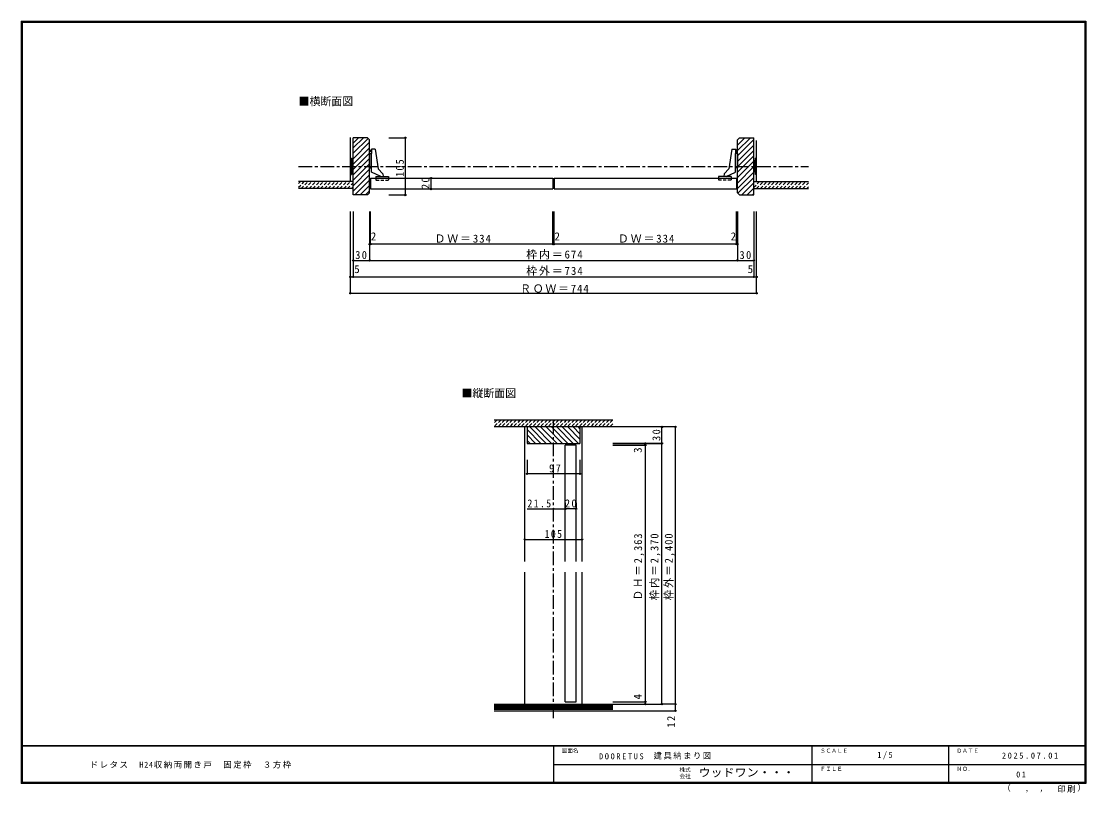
# Model space of a CAD drawing. Units: millimetres at full size, sheet at 1:5. Extents: x -973 to 977, y -718 to 696.
import ezdxf
from ezdxf.enums import TextEntityAlignment as Align

# ---------------------------------------------------------------- set-up
doc = ezdxf.new("R2010")
doc.units = ezdxf.units.MM
doc.header["$LTSCALE"] = 5
doc.header["$PDMODE"] = 32
doc.header["$PDSIZE"] = 2.5
doc.linetypes.add('CHAIN1', pattern=[8, 5, -1, 1, -1])
doc.linetypes.add('DASHED1', pattern=[1.8, 1.2, -0.6])
for name, color, linetype in [('0-0_補助線', 7, 'Continuous'), ('0-1_通り芯', 4, 'CHAIN1'), ('0-3_仕上げ', 2, 'Continuous'), ('0-4_枠', 3, 'Continuous'), ('0-6_扉', 6, 'Continuous'), ('0-7_金物', 7, 'Continuous'), ('0-A_文字', 7, 'Continuous'), ('0-B_寸法', 7, 'Continuous'), ('0-C_ハッチ', 4, 'DASHED1'), ('F-0_補助線', 7, 'Continuous'), ('F-1_枠', 6, 'Continuous'), ('F-A_文字', 7, 'Continuous')]:
    doc.layers.add(name, color=color, linetype=linetype)
doc.styles.add('ＭＳ ゴシック', font='')
doc.styles.get('ＭＳ ゴシック').set_extended_font_data('MS Gothic')

msp = doc.modelspace()

# ---------------------------------------------------------------- linework, layer by layer
at = {"layer": '0-0_補助線', "color": 3}
for p, q in [((-50.847, -293.892), (-50.847, -47.642)), ((54.153, -293.892), (54.153, -47.642)), ((-50.847, -555.5), (-50.847, -313.892)), ((54.153, -555.5), (54.153, -313.892))]:
    msp.add_line(p, q, dxfattribs=at)
at = {"layer": '0-0_補助線', "color": 4}
for p, q in [((200.153, -77.642), (200.153, -47.641)), ((200.153, -555.5), (200.153, -47.641)), ((225.153, -567.5), (225.153, -47.641)), ((110.153, -77.642), (200.153, -77.642)), ((170.153, -77.642), (110.153, -77.642)), ((200.153, -77.641), (154.153, -77.641)), ((170.153, -80.641), (170.153, -77.642)), ((170.153, -555.5), (170.153, -77.642)), ((110.153, -80.641), (170.153, -80.641)), ((-46.364, -197.642), (23.153, -197.642)), ((-50.847, -253.587), (54.153, -253.587)), ((110.153, -551.5), (170.153, -551.5)), ((110.153, -555.5), (170.153, -555.5)), ((170.153, -555.5), (170.153, -551.5)), ((170.153, -555.5), (200.153, -555.5)), ((225.153, -555.5), (200.153, -555.5)), ((110.153, -567.5), (225.153, -567.5))]:
    msp.add_line(p, q, dxfattribs=at)
msp.add_lwpolyline([(225.153, -47.641), (200.153, -47.641), (110.153, -47.641)], dxfattribs=at)
at = {"layer": '0-0_補助線'}
for p in [(200.153, -47.641), (200.153, -47.642), (225.153, -47.641), (170.153, -77.642), (200.153, -77.641), (200.153, -77.642), (170.153, -80.641), (1.653, -197.642), (23.153, -197.642), (-50.847, -253.587), (54.153, -253.587), (170.153, -551.5), (170.153, -555.5), (200.153, -555.5), (225.153, -555.5), (225.153, -567.5)]:
    msp.add_point(p, dxfattribs=at)
at = {"layer": '0-1_通り芯'}
for p, q in [((-465.347, 430), (468.653, 430)), ((1.653, -581.082), (1.653, -35.141))]:
    msp.add_line(p, q, dxfattribs=at)
at = {"layer": '0-3_仕上げ', "color": 3}
for p, q in [((-370.347, 402), (-370.347, 482.749)), ((373.653, 402), (373.653, 477.313))]:
    msp.add_line(p, q, dxfattribs=at)
at = {"layer": '0-3_仕上げ'}
for p, q in [((-365.347, 402), (-465.347, 402)), ((368.653, 402), (468.653, 402)), ((-365.347, 389.5), (-465.347, 389.5)), ((368.653, 389.5), (468.653, 389.5)), ((110.153, -35.142), (-106.847, -35.142)), ((110.153, -47.642), (-106.847, -47.642)), ((-106.847, -555.5), (110.153, -555.5)), ((-106.847, -567.5), (110.153, -567.5))]:
    msp.add_line(p, q, dxfattribs=at)
at = {"layer": '0-3_仕上げ', "color": 7}
for p, q in [((-106.847, -557.5), (110.153, -557.5)), ((-106.847, -559.5), (110.153, -559.5)), ((110.153, -561.5), (-106.847, -561.5)), ((110.153, -563.5), (-106.847, -563.5)), ((110.153, -565.5), (-106.847, -565.5))]:
    msp.add_line(p, q, dxfattribs=at)
at = {"layer": '0-4_枠'}
for p, q in [((-339.347, 482.5), (-365.347, 482.5)), ((-365.347, 377.5), (-365.347, 482.5)), ((-339.347, 482.5), (-335.347, 478.5)), ((-335.347, 381.5), (-335.347, 478.5)), ((342.653, 482.5), (338.653, 478.5)), ((338.653, 381.5), (338.653, 478.5)), ((342.653, 482.5), (368.653, 482.5)), ((368.653, 377.5), (368.653, 482.5)), ((-339.347, 377.5), (-365.347, 377.5)), ((-335.347, 381.5), (-339.347, 377.5)), ((-46.847, -47.642), (-46.847, -77.642)), ((50.153, -47.642), (-46.847, -47.642)), ((50.153, -47.642), (50.153, -77.642)), ((-46.847, -77.642), (50.153, -77.642))]:
    msp.add_line(p, q, dxfattribs=at)
msp.add_lwpolyline([(338.653, 381.5), (342.653, 377.5), (368.653, 377.5)], dxfattribs=at)
at = {"layer": '0-6_扉'}
for p, q in [((-333.347, 408.5), (0.653, 408.5)), ((-333.347, 408.5), (-333.347, 388.5)), ((0.653, 408.5), (0.653, 388.5)), ((2.653, 408.5), (336.653, 408.5)), ((2.653, 408.5), (2.653, 388.5)), ((336.653, 408.5), (336.653, 388.5)), ((-333.347, 388.5), (0.653, 388.5)), ((2.653, 388.5), (336.653, 388.5)), ((23.153, -293.892), (23.153, -80.642)), ((43.153, -80.642), (23.153, -80.642)), ((43.153, -293.892), (43.153, -80.642)), ((23.153, -551.5), (23.153, -313.892))]:
    msp.add_line(p, q, dxfattribs=at)
msp.add_lwpolyline([(23.153, -551.5), (43.153, -551.5), (43.153, -313.892)], dxfattribs=at)
at = {"layer": '0-7_金物'}
for p, q in [((-335.347, 453.241), (-335.347, 427.341)), ((-335.347, 453.241), (-331.597, 453.241)), ((-333.365, 459.603), (-333.58, 456.809)), ((-332.153, 456.572), (-333.58, 456.809)), ((-333.365, 459.603), (-331.737, 460.823)), ((-324.746, 461.242), (-331.746, 461.291)), ((-331.746, 461.291), (-331.597, 453.241)), ((-331.597, 427.341), (-331.597, 453.241)), ((-324.746, 461.242), (-319.826, 425.251)), ((328.052, 461.242), (323.133, 425.251)), ((328.052, 461.242), (335.052, 461.291)), ((335.052, 461.291), (334.903, 453.241)), ((338.653, 453.241), (334.903, 453.241)), ((334.903, 427.341), (334.903, 453.241)), ((336.671, 459.603), (335.044, 460.823)), ((335.459, 456.572), (336.886, 456.809)), ((336.671, 459.603), (336.886, 456.809)), ((338.653, 453.241), (338.653, 427.341)), ((-370.347, 445), (-368.347, 445)), ((-370.347, 445), (-370.347, 415)), ((-368.347, 445), (-368.347, 415)), ((-368.347, 440), (-366.347, 440)), ((-366.347, 440), (-366.347, 420)), ((-366.347, 439), (-365.347, 439)), ((369.653, 439), (368.653, 439)), ((371.653, 440), (369.653, 440)), ((369.653, 420), (369.653, 440)), ((371.653, 415), (371.653, 445)), ((373.653, 445), (371.653, 445)), ((373.653, 415), (373.653, 445)), ((-370.347, 415), (-368.347, 415)), ((-368.347, 420), (-366.347, 420)), ((-366.347, 421), (-365.347, 421)), ((-335.347, 427.341), (-331.594, 427.341)), ((-331.546, 419.484), (-331.597, 427.791)), ((-314.368, 411.5), (-331.546, 419.484)), ((-323.954, 411.5), (-300.404, 411.5)), ((-319.826, 425.251), (-310.733, 416.562)), ((-310.733, 416.562), (-310.492, 411.5)), ((327.261, 411.5), (303.711, 411.5)), ((314.039, 416.562), (313.798, 411.5)), ((323.133, 425.251), (314.039, 416.562)), ((317.674, 411.5), (334.852, 419.484)), ((334.852, 419.484), (334.903, 427.791)), ((338.653, 427.341), (334.9, 427.341)), ((369.653, 421), (368.653, 421)), ((371.653, 420), (369.653, 420)), ((373.653, 415), (371.653, 415))]:
    msp.add_line(p, q, dxfattribs=at)
at = {"layer": '0-7_金物', "linetype": 'DASHED1'}
for p, q in [((-323.954, 411.5), (-323.954, 404.51)), ((-300.404, 411.5), (-300.404, 404.51)), ((303.711, 411.5), (303.711, 404.51)), ((327.261, 411.5), (327.261, 404.51)), ((-323.954, 404.51), (-300.404, 404.51)), ((327.261, 404.51), (303.711, 404.51))]:
    msp.add_line(p, q, dxfattribs=at)
at = {"layer": '0-7_金物'}
for points in [[(-332.153, 456.572), (-332.153, 457.784), (-331.685, 458.018)], [(335.459, 456.572), (335.459, 457.784), (334.992, 458.018)]]:
    msp.add_lwpolyline(points, dxfattribs=at)
at = {"layer": '0-B_寸法', "color": 4}
for p, q in [((-234.812, 408.5), (-222.918, 408.5)), ((-222.918, 408.5), (-222.918, 388.5)), ((-299.913, 377.5), (-269.913, 377.5)), ((-234.812, 388.5), (-222.918, 388.5)), ((-370.347, 197.5), (-370.347, 347.5)), ((-365.347, 347.5), (-365.347, 227.5)), ((-335.347, 347.5), (-335.347, 257.5)), ((-333.347, 287.5), (-333.347, 347.5)), ((0.653, 287.5), (0.653, 347.5)), ((2.653, 287.5), (2.653, 347.5)), ((336.653, 287.5), (336.653, 347.5)), ((338.653, 287.5), (338.653, 347.5)), ((338.653, 347.5), (338.653, 257.5)), ((368.653, 347.5), (368.653, 227.5)), ((338.653, 287.5), (-335.347, 287.5)), ((-365.347, 257.5), (368.653, 257.5)), ((-370.347, 227.5), (373.653, 227.5)), ((-46.847, -108.102), (-46.847, -133.473)), ((50.153, -108.102), (50.153, -133.473)), ((50.153, -133.473), (-46.847, -133.473)), ((23.153, -186.726), (23.153, -197.642))]:
    msp.add_line(p, q, dxfattribs=at)
for points in [[(-299.913, 482.5), (-269.913, 482.5), (-269.913, 377.5)], [(-370.347, 197.5), (373.653, 197.5), (373.653, 347.5)], [(43.153, -186.726), (43.153, -197.642), (23.153, -197.642)]]:
    msp.add_lwpolyline(points, dxfattribs=at)
at = {"layer": '0-B_寸法'}
for p in [(-269.913, 482.5), (-222.918, 408.5), (-269.913, 377.5), (-222.918, 388.5), (-335.347, 287.5), (-333.347, 287.5), (0.653, 287.5), (2.653, 287.5), (336.653, 287.5), (338.653, 287.5), (-365.347, 257.5), (-335.347, 257.5), (338.653, 257.5), (368.653, 257.5), (-370.347, 227.5), (-365.347, 227.5), (368.653, 227.5), (373.653, 227.5), (-370.347, 197.5), (373.653, 197.5), (-46.847, -133.473), (50.153, -133.473), (23.153, -197.642), (43.153, -197.642)]:
    msp.add_point(p, dxfattribs=at)
at = {"layer": '0-C_ハッチ', "linetype": 'Continuous'}
for p, q in [((-365.347, 463.85), (-346.697, 482.5)), ((-365.347, 472.588), (-355.435, 482.5)), ((-365.347, 453.951), (-338.072, 481.225)), ((-365.347, 444.051), (-335.347, 474.051)), ((338.653, 468.774), (352.379, 482.5)), ((338.653, 458.874), (362.279, 482.5)), ((338.653, 448.975), (368.653, 478.975)), ((338.653, 439.075), (368.653, 469.075)), ((-365.347, 434.152), (-335.347, 464.152)), ((-365.347, 424.252), (-335.347, 454.252)), ((338.653, 429.176), (368.653, 459.176)), ((338.653, 419.276), (368.653, 449.276)), ((-365.347, 414.353), (-335.347, 444.353)), ((-365.347, 404.453), (-335.347, 434.453)), ((338.653, 409.377), (368.653, 439.377)), ((338.653, 399.477), (368.653, 429.477)), ((-365.347, 394.554), (-335.347, 424.554)), ((-365.347, 384.654), (-335.347, 414.654)), ((338.653, 389.578), (368.653, 419.578)), ((339.564, 380.589), (368.653, 409.678)), ((-362.602, 377.5), (-335.347, 404.755)), ((-352.702, 377.5), (-335.347, 394.855)), ((346.374, 377.5), (368.653, 399.779)), ((-342.803, 377.5), (-335.347, 384.956)), ((356.274, 377.5), (368.653, 389.879)), ((366.173, 377.5), (368.653, 379.98)), ((-21.575, -77.642), (-46.847, -52.37)), ((-11.675, -77.642), (-41.676, -47.642)), ((-1.776, -77.642), (-31.776, -47.642)), ((8.124, -77.642), (-21.877, -47.642)), ((18.023, -77.642), (-11.977, -47.642)), ((27.923, -77.642), (-2.078, -47.642)), ((37.822, -77.642), (7.822, -47.642)), ((47.721, -77.642), (17.721, -47.642)), ((50.153, -70.174), (27.621, -47.642)), ((50.153, -60.274), (37.52, -47.642)), ((50.153, -50.375), (47.42, -47.642)), ((-31.474, -77.642), (-46.847, -62.269)), ((-41.374, -77.642), (-46.847, -72.169))]:
    msp.add_line(p, q, dxfattribs=at)
at = {"layer": '0-C_ハッチ'}
for p, q in [((-465.347, 398.647), (-461.994, 402)), ((-465.347, 391.576), (-454.923, 402)), ((-460.352, 389.5), (-447.852, 402)), ((-453.281, 389.5), (-440.781, 402)), ((-446.21, 389.5), (-433.71, 402)), ((-439.139, 389.5), (-426.639, 402)), ((-432.068, 389.5), (-419.568, 402)), ((-424.997, 389.5), (-412.497, 402)), ((-417.926, 389.5), (-405.426, 402)), ((-410.855, 389.5), (-398.355, 402)), ((-403.784, 389.5), (-391.284, 402)), ((-396.713, 389.5), (-384.213, 402)), ((-389.642, 389.5), (-377.142, 402)), ((-382.571, 389.5), (-370.071, 402)), ((-375.5, 389.5), (-365.347, 399.653)), ((-368.429, 389.5), (-365.347, 392.581)), ((368.653, 391.574), (379.08, 402)), ((373.65, 389.5), (386.151, 402)), ((380.722, 389.5), (393.222, 402)), ((387.793, 389.5), (400.293, 402)), ((394.864, 389.5), (407.364, 402)), ((401.935, 389.5), (414.435, 402)), ((409.006, 389.5), (421.506, 402)), ((416.077, 389.5), (428.577, 402)), ((423.148, 389.5), (435.648, 402)), ((430.219, 389.5), (442.719, 402)), ((437.29, 389.5), (449.79, 402)), ((444.361, 389.5), (456.861, 402)), ((451.432, 389.5), (463.932, 402)), ((458.503, 389.5), (468.653, 399.65)), ((465.574, 389.5), (468.653, 392.579)), ((-102.174, -35.142), (-106.847, -39.814)), ((-95.103, -35.142), (-106.847, -46.885)), ((-88.032, -35.142), (-100.532, -47.642)), ((-80.961, -35.142), (-93.461, -47.642)), ((-73.89, -35.142), (-86.39, -47.642)), ((-66.819, -35.142), (-79.319, -47.642)), ((-59.748, -35.142), (-72.248, -47.642)), ((-52.677, -35.142), (-65.177, -47.642)), ((-45.606, -35.142), (-58.106, -47.642)), ((-38.535, -35.142), (-51.035, -47.642)), ((-31.464, -35.142), (-43.964, -47.642)), ((-24.393, -35.142), (-36.893, -47.642)), ((-17.322, -35.142), (-29.822, -47.642)), ((-10.25, -35.142), (-22.75, -47.642)), ((-3.179, -35.142), (-15.679, -47.642)), ((3.892, -35.142), (-8.608, -47.642)), ((10.963, -35.142), (-1.537, -47.642)), ((18.034, -35.142), (5.534, -47.642)), ((25.133, -35.113), (12.605, -47.642)), ((32.176, -35.142), (19.676, -47.642)), ((39.247, -35.142), (26.747, -47.642)), ((46.29, -35.142), (33.79, -47.642)), ((53.361, -35.142), (40.861, -47.642)), ((60.404, -35.142), (47.904, -47.642)), ((67.475, -35.142), (54.975, -47.642)), ((74.518, -35.142), (62.018, -47.642)), ((81.589, -35.142), (69.089, -47.642)), ((88.632, -35.142), (76.132, -47.642)), ((95.703, -35.142), (83.203, -47.642)), ((102.746, -35.142), (90.246, -47.642)), ((109.817, -35.142), (97.317, -47.642)), ((110.153, -41.849), (104.36, -47.642))]:
    msp.add_line(p, q, dxfattribs=at)
at = {"layer": 'F-1_枠'}
for p, q in [((-973.347, 695.833), (-973.347, -700.833)), ((-973.347, 695.833), (976.653, 695.833)), ((-973.347, 695), (976.653, 695)), ((-973.347, 694.167), (976.653, 694.167)), ((-972.514, 695.833), (-972.514, -700.833)), ((-971.68, 695.833), (-971.68, -700.833)), ((974.986, 695.833), (974.986, -700.833)), ((975.82, 695.833), (975.82, -700.833)), ((976.653, 695.833), (976.653, -700.833)), ((976.653, -631.667), (-973.347, -631.667)), ((976.653, -632.5), (-973.347, -632.5)), ((1.653, -632.5), (1.653, -699.167)), ((474.986, -632.5), (474.986, -699.167)), ((724.986, -632.5), (724.986, -699.167)), ((1.653, -665.833), (974.986, -665.834)), ((976.653, -699.167), (-973.347, -699.167)), ((976.653, -700), (-973.347, -700)), ((976.653, -700.833), (-973.347, -700.833))]:
    msp.add_line(p, q, dxfattribs=at)

# ---------------------------------------------------------------- texts
at = {"layer": '0-0_補助線', "style": 'ＭＳ ゴシック'}
for s, p in [('3', (167.653, -95.014)), ('4', (167.653, -546.975))]:
    msp.add_text(s, height=14.66, rotation=90, dxfattribs=at).set_placement(p, align=Align.BOTTOM_LEFT)
at = {"layer": '0-0_補助線', "char_height": 14.66, "attachment_point": 7, "rotation": 90, "style": 'ＭＳ ゴシック'}
for s, insert in [('\\T1.27;\\W0.95;30', (197.653, -73.267)), ('\\T1.19;\\W0.95;ＤＨ＝2,363', (167.653, -365.141)), ('\\T1.19;\\W0.95;枠内＝2,370', (197.653, -365.141)), ('\\T1.19;\\W0.95;枠外＝2,400', (223.8, -365.141)), ('\\T1.27;\\W0.95;12', (224.46, -598.36))]:
    msp.add_mtext(s, dxfattribs=dict(at, insert=insert))
at = {"layer": '0-0_補助線', "char_height": 14.66, "attachment_point": 7, "style": 'ＭＳ ゴシック'}
for s, insert in [('\\T1.28;\\W0.9;21.5', (-46.079, -195.142)), ('\\T1.27;\\W0.9;105', (-14.597, -251.087))]:
    msp.add_mtext(s, dxfattribs=dict(at, insert=insert))
at = {"layer": '0-A_文字', "style": 'ＭＳ ゴシック'}
for s, p in [('■横断面図', (-465.347, 537.5)), ('■縦断面図', (-166.847, 2.5))]:
    msp.add_text(s, height=14.66, dxfattribs=at).set_placement(p, align=Align.BOTTOM_LEFT)
at = {"layer": '0-B_寸法', "style": 'ＭＳ ゴシック'}
for s, p in [('2', (-333.06, 290)), ('2', (3.515, 290)), ('2', (326.212, 290)), ('5', (-363.398, 230)), ('5', (357.386, 230))]:
    msp.add_text(s, height=14.66, dxfattribs=at).set_placement(p, align=Align.BOTTOM_LEFT)
at = {"layer": '0-B_寸法', "char_height": 14.66, "attachment_point": 7, "rotation": 90, "style": 'ＭＳ ゴシック'}
for s, insert in [('\\T1.27;\\W0.9;105', (-272.413, 411)), ('\\T1.27;\\W0.95;20', (-225.418, 388.375))]:
    msp.add_mtext(s, dxfattribs=dict(at, insert=insert))
at = {"layer": '0-B_寸法', "char_height": 14.66, "attachment_point": 7, "style": 'ＭＳ ゴシック'}
for s, insert in [('\\T1.17;ＤＷ＝334', (-216.347, 290)), ('\\T1.17;ＤＷ＝334', (119.653, 290)), ('\\T1.27;\\W0.95;30', (-361.597, 260)), ('\\T1.17;枠内＝674', (-48.347, 259.5)), ('\\T1.27;\\W0.95;30', (342.403, 260)), ('\\T1.17;枠外＝734', (-48.347, 229.5)), ('\\T1.16;ＲＯＷ＝744', (-59.597, 198.37)), ('\\T1.27;\\W0.95;97', (-6.472, -130.973)), ('\\T1.27;\\W0.95;20', (22.528, -195.142))]:
    msp.add_mtext(s, dxfattribs=dict(at, insert=insert))
at = {"layer": 'F-0_補助線', "char_height": 11, "attachment_point": 7, "style": 'ＭＳ ゴシック'}
for s, insert in [('\\T1.17;建具納まり図', (185.035, -656.798)), ('\\T1.39;\\W0.85;DOORETUS', (84.986, -656.798))]:
    msp.add_mtext(s, dxfattribs=dict(at, insert=insert))
at = {"layer": 'F-A_文字', "style": 'ＭＳ ゴシック'}
for s, height, p in [('図面名', 7.331, (16.653, -646.667)), ('ＳＣＡＬＥ', 7.331, (489.986, -646.667)), ('ＤＡＴＥ', 7.331, (739.986, -646.667)), ('株式', 7.331, (232.486, -681.5)), ('ＦＩＬＥ', 7.331, (489.986, -680)), ('ＮＯ．', 7.331, (739.986, -680.001)), ('会社', 7.331, (232.486, -693.5)), ('（', 11, (823.992, -718.052)), ('）', 11, (961.387, -717.355)), (',', 11, (865.199, -718.052)), (',', 11, (891.686, -717.588))]:
    msp.add_text(s, height=height, dxfattribs=at).set_placement(p, align=Align.BOTTOM_LEFT)
at = {"layer": 'F-A_文字', "style": 'ＭＳ ゴシック', "width": 1.1}
msp.add_text('ウッドワン・・・', height=14.66, dxfattribs=at).set_placement((267.486, -692.5), align=Align.BOTTOM_LEFT)
at = {"layer": 'F-A_文字', "char_height": 11, "attachment_point": 7, "style": 'ＭＳ ゴシック'}
for s, insert in [('\\T1.38;\\W0.9;1/5', (594.986, -656.667)), ('\\T1.18;ドレタス\u3000H24収納両開き戸\u3000固定枠\u3000３方枠', (-847.938, -673.333)), ('\\T1.39;\\W0.85;2025.07.01', (823.111, -655.417)), ('\\T1.36;\\W0.9;01', (849.361, -690.001)), ('\\T1.17;印刷', (924.678, -717.82))]:
    msp.add_mtext(s, dxfattribs=dict(at, insert=insert))

doc.saveas('drawing.dxf')
